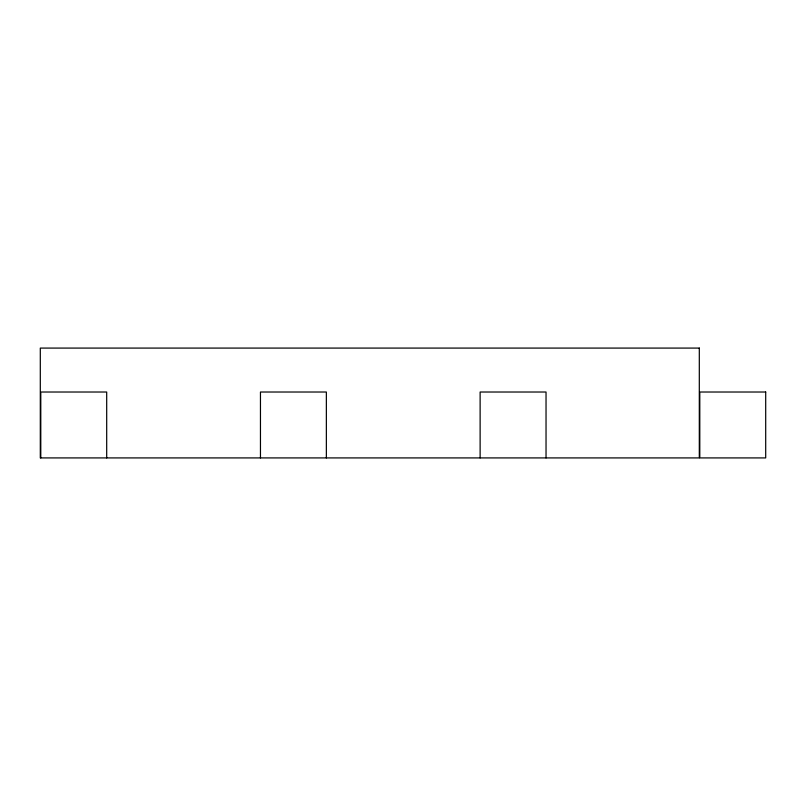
<?xml version="1.0" encoding="UTF-8"?>
<svg xmlns="http://www.w3.org/2000/svg" width="806" height="806" viewBox="0 0 806 806"><rect width="100%" height="100%" fill="white"/><g stroke="black" fill="none" stroke-linecap="round" stroke-linejoin="round"><path stroke-width="1.21" d="M546.035 457.919L546.035 392.018L480.124 392.018L480.124 457.919M326.359 457.919L326.359 392.018L260.459 392.018L260.459 457.919M106.694 457.919L106.694 392.018L40.784 392.018L40.784 457.919M699.306 348.081L40.3 348.081L40.3 457.919L699.306 457.919L699.306 348.081M765.7 392.018L699.799 392.018L699.799 457.919L765.7 457.919L765.7 392.018"/></g></svg>
